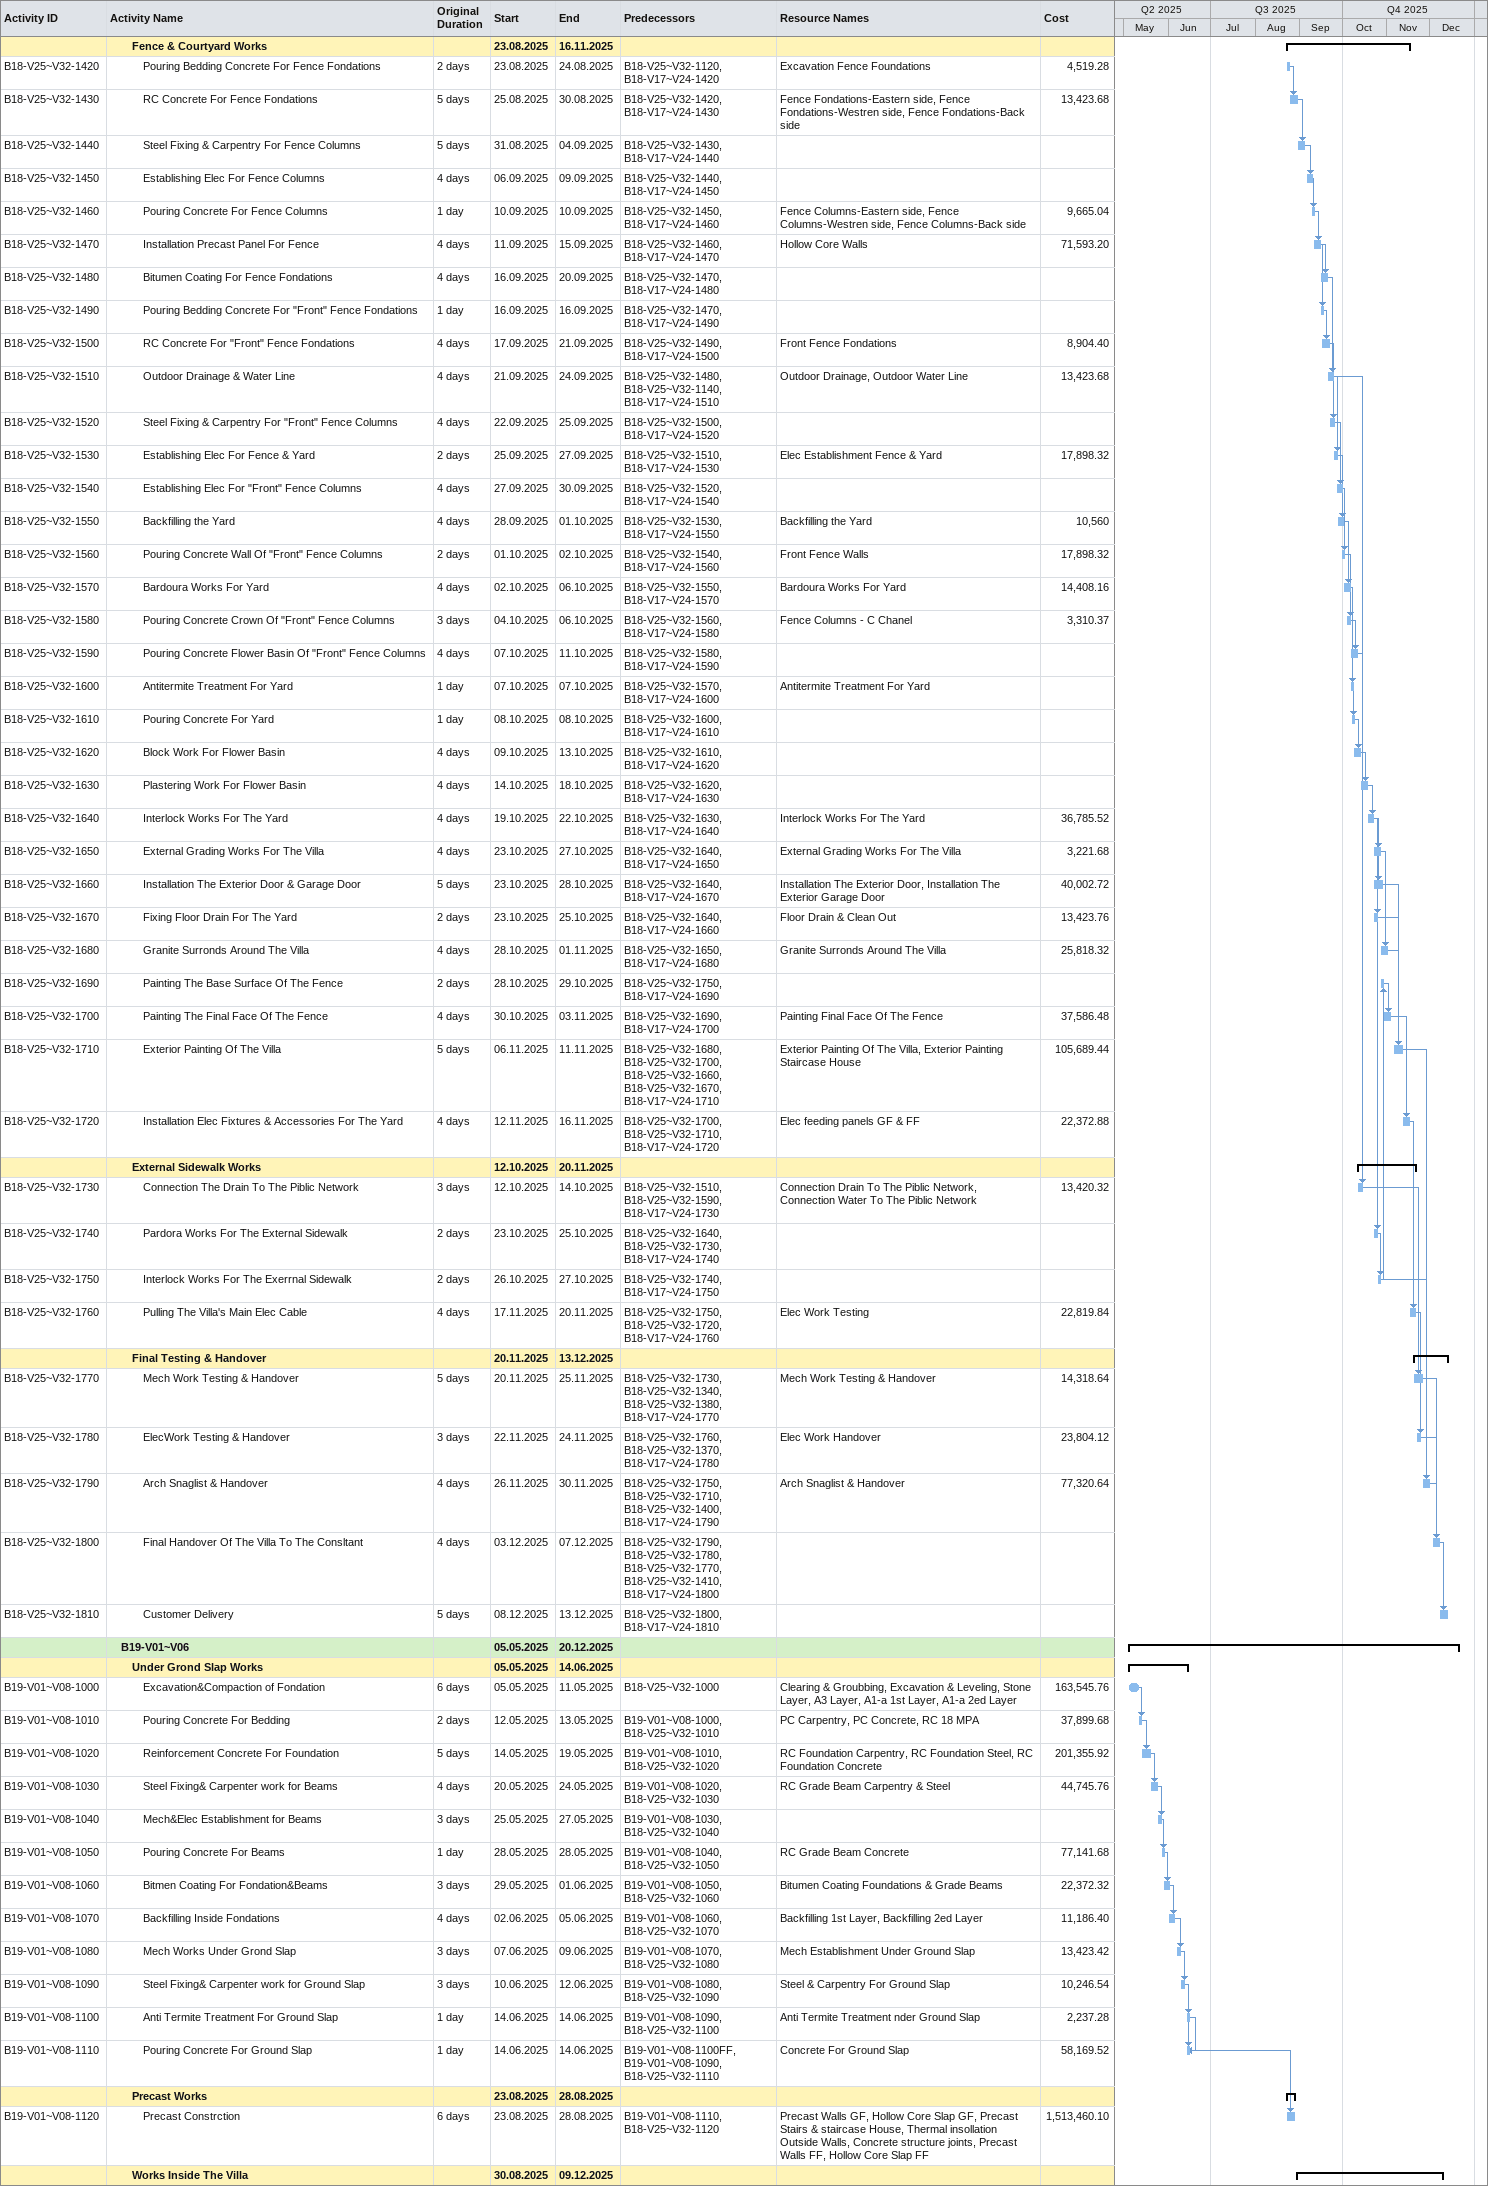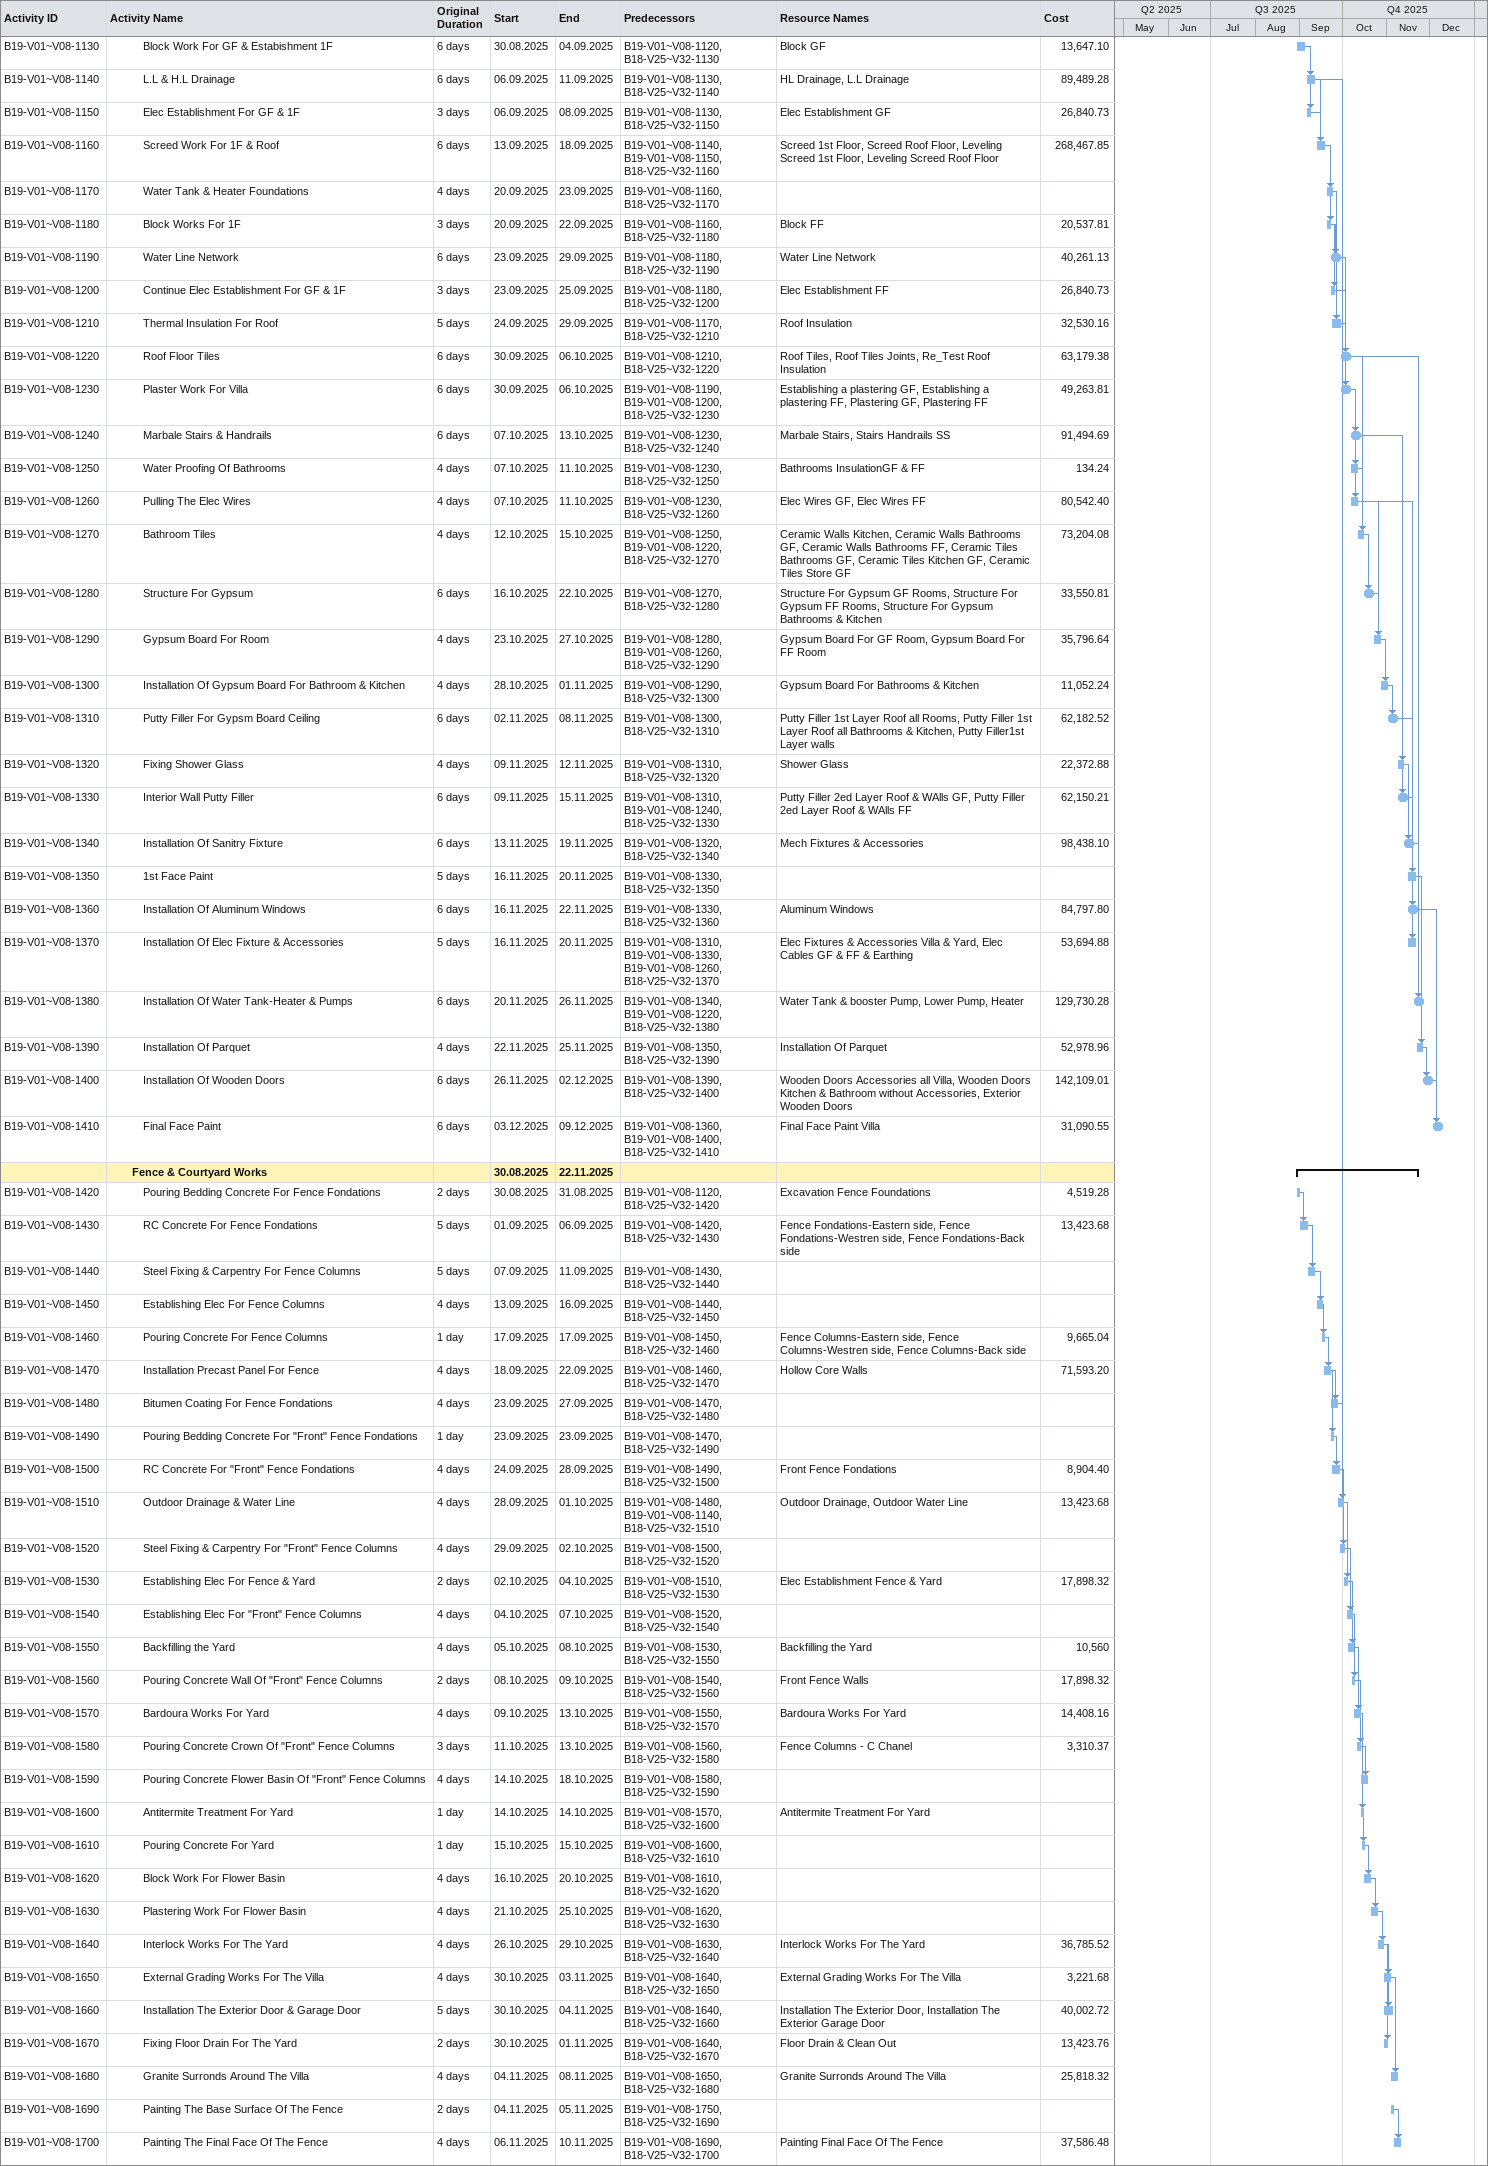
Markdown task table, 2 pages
| ID | Level | Task | Original duration | Start | Finish | Predecessors | Resources | Cost |
|---|---|---|---|---|---|---|---|---|
|  | 3 | **Fence & Courtyard Works** |  | 2025-08-23 | 2025-11-16 |  |  |  |
| B18-V25~V32-1420 | 4 | Pouring Bedding Concrete For Fence Fondations | 2d | 2025-08-23 | 2025-08-24 | B18-V25~V32-1120, B18-V17~V24-1420 | Excavation Fence Foundations | 4519.28 |
| B18-V25~V32-1430 | 4 | RC Concrete For Fence Fondations | 5d | 2025-08-25 | 2025-08-30 | B18-V25~V32-1420, B18-V17~V24-1430 | Fence Fondations-Eastern side, Fence Fondations-Westren side, Fence Fondations-Back side | 13423.68 |
| B18-V25~V32-1440 | 4 | Steel Fixing & Carpentry For Fence Columns | 5d | 2025-08-31 | 2025-09-04 | B18-V25~V32-1430, B18-V17~V24-1440 |  |  |
| B18-V25~V32-1450 | 4 | Establishing Elec For Fence Columns | 4d | 2025-09-06 | 2025-09-09 | B18-V25~V32-1440, B18-V17~V24-1450 |  |  |
| B18-V25~V32-1460 | 4 | Pouring Concrete For Fence Columns | 1d | 2025-09-10 | 2025-09-10 | B18-V25~V32-1450, B18-V17~V24-1460 | Fence Columns-Eastern side, Fence Columns-Westren side, Fence Columns-Back side | 9665.04 |
| B18-V25~V32-1470 | 4 | Installation Precast Panel For Fence | 4d | 2025-09-11 | 2025-09-15 | B18-V25~V32-1460, B18-V17~V24-1470 | Hollow Core Walls | 71593.20 |
| B18-V25~V32-1480 | 4 | Bitumen Coating For Fence Fondations | 4d | 2025-09-16 | 2025-09-20 | B18-V25~V32-1470, B18-V17~V24-1480 |  |  |
| B18-V25~V32-1490 | 4 | Pouring Bedding Concrete For "Front" Fence Fondations | 1d | 2025-09-16 | 2025-09-16 | B18-V25~V32-1470, B18-V17~V24-1490 |  |  |
| B18-V25~V32-1500 | 4 | RC Concrete For "Front" Fence Fondations | 4d | 2025-09-17 | 2025-09-21 | B18-V25~V32-1490, B18-V17~V24-1500 | Front Fence Fondations | 8904.40 |
| B18-V25~V32-1510 | 4 | Outdoor Drainage & Water Line | 4d | 2025-09-21 | 2025-09-24 | B18-V25~V32-1480, B18-V25~V32-1140, B18-V17~V24-1510 | Outdoor Drainage, Outdoor Water Line | 13423.68 |
| B18-V25~V32-1520 | 4 | Steel Fixing & Carpentry For "Front" Fence Columns | 4d | 2025-09-22 | 2025-09-25 | B18-V25~V32-1500, B18-V17~V24-1520 |  |  |
| B18-V25~V32-1530 | 4 | Establishing Elec For Fence & Yard | 2d | 2025-09-25 | 2025-09-27 | B18-V25~V32-1510, B18-V17~V24-1530 | Elec Establishment Fence & Yard | 17898.32 |
| B18-V25~V32-1540 | 4 | Establishing Elec For "Front" Fence Columns | 4d | 2025-09-27 | 2025-09-30 | B18-V25~V32-1520, B18-V17~V24-1540 |  |  |
| B18-V25~V32-1550 | 4 | Backfilling the Yard | 4d | 2025-09-28 | 2025-10-01 | B18-V25~V32-1530, B18-V17~V24-1550 | Backfilling the Yard | 10560 |
| B18-V25~V32-1560 | 4 | Pouring Concrete Wall Of "Front" Fence Columns | 2d | 2025-10-01 | 2025-10-02 | B18-V25~V32-1540, B18-V17~V24-1560 | Front Fence Walls | 17898.32 |
| B18-V25~V32-1570 | 4 | Bardoura Works For Yard | 4d | 2025-10-02 | 2025-10-06 | B18-V25~V32-1550, B18-V17~V24-1570 | Bardoura Works For Yard | 14408.16 |
| B18-V25~V32-1580 | 4 | Pouring Concrete Crown Of "Front" Fence Columns | 3d | 2025-10-04 | 2025-10-06 | B18-V25~V32-1560, B18-V17~V24-1580 | Fence Columns - C Chanel | 3310.37 |
| B18-V25~V32-1590 | 4 | Pouring Concrete Flower Basin Of "Front" Fence Columns | 4d | 2025-10-07 | 2025-10-11 | B18-V25~V32-1580, B18-V17~V24-1590 |  |  |
| B18-V25~V32-1600 | 4 | Antitermite Treatment For Yard | 1d | 2025-10-07 | 2025-10-07 | B18-V25~V32-1570, B18-V17~V24-1600 | Antitermite Treatment For Yard |  |
| B18-V25~V32-1610 | 4 | Pouring Concrete For Yard | 1d | 2025-10-08 | 2025-10-08 | B18-V25~V32-1600, B18-V17~V24-1610 |  |  |
| B18-V25~V32-1620 | 4 | Block Work For Flower Basin | 4d | 2025-10-09 | 2025-10-13 | B18-V25~V32-1610, B18-V17~V24-1620 |  |  |
| B18-V25~V32-1630 | 4 | Plastering Work For Flower Basin | 4d | 2025-10-14 | 2025-10-18 | B18-V25~V32-1620, B18-V17~V24-1630 |  |  |
| B18-V25~V32-1640 | 4 | Interlock Works For The Yard | 4d | 2025-10-19 | 2025-10-22 | B18-V25~V32-1630, B18-V17~V24-1640 | Interlock Works For The Yard | 36785.52 |
| B18-V25~V32-1650 | 4 | External Grading Works For The Villa | 4d | 2025-10-23 | 2025-10-27 | B18-V25~V32-1640, B18-V17~V24-1650 | External Grading Works For The Villa | 3221.68 |
| B18-V25~V32-1660 | 4 | Installation The Exterior Door & Garage Door | 5d | 2025-10-23 | 2025-10-28 | B18-V25~V32-1640, B18-V17~V24-1670 | Installation The Exterior Door, Installation The Exterior Garage Door | 40002.72 |
| B18-V25~V32-1670 | 4 | Fixing Floor Drain For The Yard | 2d | 2025-10-23 | 2025-10-25 | B18-V25~V32-1640, B18-V17~V24-1660 | Floor Drain & Clean Out | 13423.76 |
| B18-V25~V32-1680 | 4 | Granite Surronds Around The Villa | 4d | 2025-10-28 | 2025-11-01 | B18-V25~V32-1650, B18-V17~V24-1680 | Granite Surronds Around The Villa | 25818.32 |
| B18-V25~V32-1690 | 4 | Painting The Base Surface Of The Fence | 2d | 2025-10-28 | 2025-10-29 | B18-V25~V32-1750, B18-V17~V24-1690 |  |  |
| B18-V25~V32-1700 | 4 | Painting The Final Face Of The Fence | 4d | 2025-10-30 | 2025-11-03 | B18-V25~V32-1690, B18-V17~V24-1700 | Painting Final Face Of The Fence | 37586.48 |
| B18-V25~V32-1710 | 4 | Exterior Painting Of The Villa | 5d | 2025-11-06 | 2025-11-11 | B18-V25~V32-1680, B18-V25~V32-1700, B18-V25~V32-1660, B18-V25~V32-1670, B18-V17~V24-1710 | Exterior Painting Of The Villa, Exterior Painting Staircase House | 105689.44 |
| B18-V25~V32-1720 | 4 | Installation Elec Fixtures & Accessories For The Yard | 4d | 2025-11-12 | 2025-11-16 | B18-V25~V32-1700, B18-V25~V32-1710, B18-V17~V24-1720 | Elec feeding panels GF & FF | 22372.88 |
|  | 3 | **External Sidewalk Works** |  | 2025-10-12 | 2025-11-20 |  |  |  |
| B18-V25~V32-1730 | 4 | Connection The Drain To The Piblic Network | 3d | 2025-10-12 | 2025-10-14 | B18-V25~V32-1510, B18-V25~V32-1590, B18-V17~V24-1730 | Connection Drain To The Piblic Network, Connection Water To The Piblic Network | 13420.32 |
| B18-V25~V32-1740 | 4 | Pardora Works For The External Sidewalk | 2d | 2025-10-23 | 2025-10-25 | B18-V25~V32-1640, B18-V25~V32-1730, B18-V17~V24-1740 |  |  |
| B18-V25~V32-1750 | 4 | Interlock Works For The Exerrnal Sidewalk | 2d | 2025-10-26 | 2025-10-27 | B18-V25~V32-1740, B18-V17~V24-1750 |  |  |
| B18-V25~V32-1760 | 4 | Pulling The Villa's Main Elec Cable | 4d | 2025-11-17 | 2025-11-20 | B18-V25~V32-1750, B18-V25~V32-1720, B18-V17~V24-1760 | Elec Work Testing | 22819.84 |
|  | 3 | **Final Testing & Handover** |  | 2025-11-20 | 2025-12-13 |  |  |  |
| B18-V25~V32-1770 | 4 | Mech Work Testing & Handover | 5d | 2025-11-20 | 2025-11-25 | B18-V25~V32-1730, B18-V25~V32-1340, B18-V25~V32-1380, B18-V17~V24-1770 | Mech Work Testing & Handover | 14318.64 |
| B18-V25~V32-1780 | 4 | ElecWork Testing & Handover | 3d | 2025-11-22 | 2025-11-24 | B18-V25~V32-1760, B18-V25~V32-1370, B18-V17~V24-1780 | Elec Work Handover | 23804.12 |
| B18-V25~V32-1790 | 4 | Arch Snaglist & Handover | 4d | 2025-11-26 | 2025-11-30 | B18-V25~V32-1750, B18-V25~V32-1710, B18-V25~V32-1400, B18-V17~V24-1790 | Arch Snaglist & Handover | 77320.64 |
| B18-V25~V32-1800 | 4 | Final Handover Of The Villa To The Consltant | 4d | 2025-12-03 | 2025-12-07 | B18-V25~V32-1790, B18-V25~V32-1780, B18-V25~V32-1770, B18-V25~V32-1410, B18-V17~V24-1800 |  |  |
| B18-V25~V32-1810 | 4 | Customer Delivery | 5d | 2025-12-08 | 2025-12-13 | B18-V25~V32-1800, B18-V17~V24-1810 |  |  |
|  | 2 | **B19-V01~V06** |  | 2025-05-05 | 2025-12-20 |  |  |  |
|  | 3 | **Under Grond Slap Works** |  | 2025-05-05 | 2025-06-14 |  |  |  |
| B19-V01~V08-1000 | 4 | Excavation&Compaction of Fondation | 6d | 2025-05-05 | 2025-05-11 | B18-V25~V32-1000 | Clearing & Groubbing, Excavation & Leveling, Stone Layer, A3 Layer, A1-a 1st Layer, A1-a 2ed Layer | 163545.76 |
| B19-V01~V08-1010 | 4 | Pouring Concrete For Bedding | 2d | 2025-05-12 | 2025-05-13 | B19-V01~V08-1000, B18-V25~V32-1010 | PC Carpentry, PC Concrete, RC 18 MPA | 37899.68 |
| B19-V01~V08-1020 | 4 | Reinforcement Concrete For Foundation | 5d | 2025-05-14 | 2025-05-19 | B19-V01~V08-1010, B18-V25~V32-1020 | RC Foundation Carpentry, RC Foundation Steel, RC Foundation Concrete | 201355.92 |
| B19-V01~V08-1030 | 4 | Steel Fixing& Carpenter work for Beams | 4d | 2025-05-20 | 2025-05-24 | B19-V01~V08-1020, B18-V25~V32-1030 | RC Grade Beam Carpentry & Steel | 44745.76 |
| B19-V01~V08-1040 | 4 | Mech&Elec Establishment for Beams | 3d | 2025-05-25 | 2025-05-27 | B19-V01~V08-1030, B18-V25~V32-1040 |  |  |
| B19-V01~V08-1050 | 4 | Pouring Concrete For Beams | 1d | 2025-05-28 | 2025-05-28 | B19-V01~V08-1040, B18-V25~V32-1050 | RC Grade Beam Concrete | 77141.68 |
| B19-V01~V08-1060 | 4 | Bitmen Coating For Fondation&Beams | 3d | 2025-05-29 | 2025-06-01 | B19-V01~V08-1050, B18-V25~V32-1060 | Bitumen Coating Foundations & Grade Beams | 22372.32 |
| B19-V01~V08-1070 | 4 | Backfilling Inside Fondations | 4d | 2025-06-02 | 2025-06-05 | B19-V01~V08-1060, B18-V25~V32-1070 | Backfilling 1st Layer, Backfilling 2ed Layer | 11186.40 |
| B19-V01~V08-1080 | 4 | Mech Works Under Grond Slap | 3d | 2025-06-07 | 2025-06-09 | B19-V01~V08-1070, B18-V25~V32-1080 | Mech Establishment Under Ground Slap | 13423.42 |
| B19-V01~V08-1090 | 4 | Steel Fixing& Carpenter work for Ground Slap | 3d | 2025-06-10 | 2025-06-12 | B19-V01~V08-1080, B18-V25~V32-1090 | Steel & Carpentry For Ground Slap | 10246.54 |
| B19-V01~V08-1100 | 4 | Anti Termite Treatment For Ground Slap | 1d | 2025-06-14 | 2025-06-14 | B19-V01~V08-1090, B18-V25~V32-1100 | Anti Termite Treatment nder Ground Slap | 2237.28 |
| B19-V01~V08-1110 | 4 | Pouring Concrete For Ground Slap | 1d | 2025-06-14 | 2025-06-14 | B19-V01~V08-1100FF, B19-V01~V08-1090, B18-V25~V32-1110 | Concrete For Ground Slap | 58169.52 |
|  | 3 | **Precast Works** |  | 2025-08-23 | 2025-08-28 |  |  |  |
| B19-V01~V08-1120 | 4 | Precast Constrction | 6d | 2025-08-23 | 2025-08-28 | B19-V01~V08-1110, B18-V25~V32-1120 | Precast Walls GF, Hollow Core Slap GF, Precast Stairs & staircase House, Thermal insollation Outside Walls, Concrete structure joints, Precast Walls FF, Hollow Core Slap FF | 1513460.10 |
|  | 3 | **Works Inside The Villa** |  | 2025-08-30 | 2025-12-09 |  |  |  |
| B19-V01~V08-1130 | 4 | Block Work For GF & Estabishment 1F | 6d | 2025-08-30 | 2025-09-04 | B19-V01~V08-1120, B18-V25~V32-1130 | Block GF | 13647.10 |
| B19-V01~V08-1140 | 4 | L.L & H.L Drainage | 6d | 2025-09-06 | 2025-09-11 | B19-V01~V08-1130, B18-V25~V32-1140 | HL Drainage, L.L Drainage | 89489.28 |
| B19-V01~V08-1150 | 4 | Elec Establishment For GF & 1F | 3d | 2025-09-06 | 2025-09-08 | B19-V01~V08-1130, B18-V25~V32-1150 | Elec Establishment GF | 26840.73 |
| B19-V01~V08-1160 | 4 | Screed Work For 1F & Roof | 6d | 2025-09-13 | 2025-09-18 | B19-V01~V08-1140, B19-V01~V08-1150, B18-V25~V32-1160 | Screed 1st Floor, Screed Roof Floor, Leveling Screed 1st Floor, Leveling Screed Roof Floor | 268467.85 |
| B19-V01~V08-1170 | 4 | Water Tank & Heater Foundations | 4d | 2025-09-20 | 2025-09-23 | B19-V01~V08-1160, B18-V25~V32-1170 |  |  |
| B19-V01~V08-1180 | 4 | Block Works For 1F | 3d | 2025-09-20 | 2025-09-22 | B19-V01~V08-1160, B18-V25~V32-1180 | Block FF | 20537.81 |
| B19-V01~V08-1190 | 4 | Water Line Network | 6d | 2025-09-23 | 2025-09-29 | B19-V01~V08-1180, B18-V25~V32-1190 | Water Line Network | 40261.13 |
| B19-V01~V08-1200 | 4 | Continue Elec Establishment For GF & 1F | 3d | 2025-09-23 | 2025-09-25 | B19-V01~V08-1180, B18-V25~V32-1200 | Elec Establishment FF | 26840.73 |
| B19-V01~V08-1210 | 4 | Thermal Insulation For Roof | 5d | 2025-09-24 | 2025-09-29 | B19-V01~V08-1170, B18-V25~V32-1210 | Roof Insulation | 32530.16 |
| B19-V01~V08-1220 | 4 | Roof Floor Tiles | 6d | 2025-09-30 | 2025-10-06 | B19-V01~V08-1210, B18-V25~V32-1220 | Roof Tiles, Roof Tiles Joints, Re_Test Roof Insulation | 63179.38 |
| B19-V01~V08-1230 | 4 | Plaster Work For Villa | 6d | 2025-09-30 | 2025-10-06 | B19-V01~V08-1190, B19-V01~V08-1200, B18-V25~V32-1230 | Establishing a plastering GF, Establishing a plastering FF, Plastering GF, Plastering FF | 49263.81 |
| B19-V01~V08-1240 | 4 | Marbale Stairs & Handrails | 6d | 2025-10-07 | 2025-10-13 | B19-V01~V08-1230, B18-V25~V32-1240 | Marbale Stairs, Stairs Handrails SS | 91494.69 |
| B19-V01~V08-1250 | 4 | Water Proofing Of Bathrooms | 4d | 2025-10-07 | 2025-10-11 | B19-V01~V08-1230, B18-V25~V32-1250 | Bathrooms InsulationGF & FF | 134.24 |
| B19-V01~V08-1260 | 4 | Pulling The Elec Wires | 4d | 2025-10-07 | 2025-10-11 | B19-V01~V08-1230, B18-V25~V32-1260 | Elec Wires GF, Elec Wires FF | 80542.40 |
| B19-V01~V08-1270 | 4 | Bathroom Tiles | 4d | 2025-10-12 | 2025-10-15 | B19-V01~V08-1250, B19-V01~V08-1220, B18-V25~V32-1270 | Ceramic Walls Kitchen, Ceramic Walls Bathrooms GF, Ceramic Walls Bathrooms FF, Ceramic Tiles Bathrooms GF, Ceramic Tiles Kitchen GF, Ceramic Tiles Store GF | 73204.08 |
| B19-V01~V08-1280 | 4 | Structure For Gypsum | 6d | 2025-10-16 | 2025-10-22 | B19-V01~V08-1270, B18-V25~V32-1280 | Structure For Gypsum GF Rooms, Structure For Gypsum FF Rooms, Structure For Gypsum Bathrooms & Kitchen | 33550.81 |
| B19-V01~V08-1290 | 4 | Gypsum Board For Room | 4d | 2025-10-23 | 2025-10-27 | B19-V01~V08-1280, B19-V01~V08-1260, B18-V25~V32-1290 | Gypsum Board For GF Room, Gypsum Board For FF Room | 35796.64 |
| B19-V01~V08-1300 | 4 | Installation Of Gypsum Board For Bathroom & Kitchen | 4d | 2025-10-28 | 2025-11-01 | B19-V01~V08-1290, B18-V25~V32-1300 | Gypsum Board For Bathrooms & Kitchen | 11052.24 |
| B19-V01~V08-1310 | 4 | Putty Filler For Gypsm Board Ceiling | 6d | 2025-11-02 | 2025-11-08 | B19-V01~V08-1300, B18-V25~V32-1310 | Putty Filler 1st Layer Roof all Rooms, Putty Filler 1st Layer Roof all Bathrooms & Kitchen, Putty Filler1st Layer walls | 62182.52 |
| B19-V01~V08-1320 | 4 | Fixing Shower Glass | 4d | 2025-11-09 | 2025-11-12 | B19-V01~V08-1310, B18-V25~V32-1320 | Shower Glass | 22372.88 |
| B19-V01~V08-1330 | 4 | Interior Wall Putty Filler | 6d | 2025-11-09 | 2025-11-15 | B19-V01~V08-1310, B19-V01~V08-1240, B18-V25~V32-1330 | Putty Filler 2ed Layer Roof & WAlls GF, Putty Filler 2ed Layer Roof & WAlls FF | 62150.21 |
| B19-V01~V08-1340 | 4 | Installation Of Sanitry Fixture | 6d | 2025-11-13 | 2025-11-19 | B19-V01~V08-1320, B18-V25~V32-1340 | Mech Fixtures & Accessories | 98438.10 |
| B19-V01~V08-1350 | 4 | 1st Face Paint | 5d | 2025-11-16 | 2025-11-20 | B19-V01~V08-1330, B18-V25~V32-1350 |  |  |
| B19-V01~V08-1360 | 4 | Installation Of Aluminum Windows | 6d | 2025-11-16 | 2025-11-22 | B19-V01~V08-1330, B18-V25~V32-1360 | Aluminum Windows | 84797.80 |
| B19-V01~V08-1370 | 4 | Installation Of Elec Fixture & Accessories | 5d | 2025-11-16 | 2025-11-20 | B19-V01~V08-1310, B19-V01~V08-1330, B19-V01~V08-1260, B18-V25~V32-1370 | Elec Fixtures & Accessories Villa & Yard, Elec Cables GF & FF & Earthing | 53694.88 |
| B19-V01~V08-1380 | 4 | Installation Of Water Tank-Heater & Pumps | 6d | 2025-11-20 | 2025-11-26 | B19-V01~V08-1340, B19-V01~V08-1220, B18-V25~V32-1380 | Water Tank & booster Pump, Lower Pump, Heater | 129730.28 |
| B19-V01~V08-1390 | 4 | Installation Of Parquet | 4d | 2025-11-22 | 2025-11-25 | B19-V01~V08-1350, B18-V25~V32-1390 | Installation Of Parquet | 52978.96 |
| B19-V01~V08-1400 | 4 | Installation Of Wooden Doors | 6d | 2025-11-26 | 2025-12-02 | B19-V01~V08-1390, B18-V25~V32-1400 | Wooden Doors Accessories all Villa, Wooden Doors Kitchen & Bathroom without Accessories, Exterior Wooden Doors | 142109.01 |
| B19-V01~V08-1410 | 4 | Final Face Paint | 6d | 2025-12-03 | 2025-12-09 | B19-V01~V08-1360, B19-V01~V08-1400, B18-V25~V32-1410 | Final Face Paint Villa | 31090.55 |
|  | 3 | **Fence & Courtyard Works** |  | 2025-08-30 | 2025-11-22 |  |  |  |
| B19-V01~V08-1420 | 4 | Pouring Bedding Concrete For Fence Fondations | 2d | 2025-08-30 | 2025-08-31 | B19-V01~V08-1120, B18-V25~V32-1420 | Excavation Fence Foundations | 4519.28 |
| B19-V01~V08-1430 | 4 | RC Concrete For Fence Fondations | 5d | 2025-09-01 | 2025-09-06 | B19-V01~V08-1420, B18-V25~V32-1430 | Fence Fondations-Eastern side, Fence Fondations-Westren side, Fence Fondations-Back side | 13423.68 |
| B19-V01~V08-1440 | 4 | Steel Fixing & Carpentry For Fence Columns | 5d | 2025-09-07 | 2025-09-11 | B19-V01~V08-1430, B18-V25~V32-1440 |  |  |
| B19-V01~V08-1450 | 4 | Establishing Elec For Fence Columns | 4d | 2025-09-13 | 2025-09-16 | B19-V01~V08-1440, B18-V25~V32-1450 |  |  |
| B19-V01~V08-1460 | 4 | Pouring Concrete For Fence Columns | 1d | 2025-09-17 | 2025-09-17 | B19-V01~V08-1450, B18-V25~V32-1460 | Fence Columns-Eastern side, Fence Columns-Westren side, Fence Columns-Back side | 9665.04 |
| B19-V01~V08-1470 | 4 | Installation Precast Panel For Fence | 4d | 2025-09-18 | 2025-09-22 | B19-V01~V08-1460, B18-V25~V32-1470 | Hollow Core Walls | 71593.20 |
| B19-V01~V08-1480 | 4 | Bitumen Coating For Fence Fondations | 4d | 2025-09-23 | 2025-09-27 | B19-V01~V08-1470, B18-V25~V32-1480 |  |  |
| B19-V01~V08-1490 | 4 | Pouring Bedding Concrete For "Front" Fence Fondations | 1d | 2025-09-23 | 2025-09-23 | B19-V01~V08-1470, B18-V25~V32-1490 |  |  |
| B19-V01~V08-1500 | 4 | RC Concrete For "Front" Fence Fondations | 4d | 2025-09-24 | 2025-09-28 | B19-V01~V08-1490, B18-V25~V32-1500 | Front Fence Fondations | 8904.40 |
| B19-V01~V08-1510 | 4 | Outdoor Drainage & Water Line | 4d | 2025-09-28 | 2025-10-01 | B19-V01~V08-1480, B19-V01~V08-1140, B18-V25~V32-1510 | Outdoor Drainage, Outdoor Water Line | 13423.68 |
| B19-V01~V08-1520 | 4 | Steel Fixing & Carpentry For "Front" Fence Columns | 4d | 2025-09-29 | 2025-10-02 | B19-V01~V08-1500, B18-V25~V32-1520 |  |  |
| B19-V01~V08-1530 | 4 | Establishing Elec For Fence & Yard | 2d | 2025-10-02 | 2025-10-04 | B19-V01~V08-1510, B18-V25~V32-1530 | Elec Establishment Fence & Yard | 17898.32 |
| B19-V01~V08-1540 | 4 | Establishing Elec For "Front" Fence Columns | 4d | 2025-10-04 | 2025-10-07 | B19-V01~V08-1520, B18-V25~V32-1540 |  |  |
| B19-V01~V08-1550 | 4 | Backfilling the Yard | 4d | 2025-10-05 | 2025-10-08 | B19-V01~V08-1530, B18-V25~V32-1550 | Backfilling the Yard | 10560 |
| B19-V01~V08-1560 | 4 | Pouring Concrete Wall Of "Front" Fence Columns | 2d | 2025-10-08 | 2025-10-09 | B19-V01~V08-1540, B18-V25~V32-1560 | Front Fence Walls | 17898.32 |
| B19-V01~V08-1570 | 4 | Bardoura Works For Yard | 4d | 2025-10-09 | 2025-10-13 | B19-V01~V08-1550, B18-V25~V32-1570 | Bardoura Works For Yard | 14408.16 |
| B19-V01~V08-1580 | 4 | Pouring Concrete Crown Of "Front" Fence Columns | 3d | 2025-10-11 | 2025-10-13 | B19-V01~V08-1560, B18-V25~V32-1580 | Fence Columns - C Chanel | 3310.37 |
| B19-V01~V08-1590 | 4 | Pouring Concrete Flower Basin Of "Front" Fence Columns | 4d | 2025-10-14 | 2025-10-18 | B19-V01~V08-1580, B18-V25~V32-1590 |  |  |
| B19-V01~V08-1600 | 4 | Antitermite Treatment For Yard | 1d | 2025-10-14 | 2025-10-14 | B19-V01~V08-1570, B18-V25~V32-1600 | Antitermite Treatment For Yard |  |
| B19-V01~V08-1610 | 4 | Pouring Concrete For Yard | 1d | 2025-10-15 | 2025-10-15 | B19-V01~V08-1600, B18-V25~V32-1610 |  |  |
| B19-V01~V08-1620 | 4 | Block Work For Flower Basin | 4d | 2025-10-16 | 2025-10-20 | B19-V01~V08-1610, B18-V25~V32-1620 |  |  |
| B19-V01~V08-1630 | 4 | Plastering Work For Flower Basin | 4d | 2025-10-21 | 2025-10-25 | B19-V01~V08-1620, B18-V25~V32-1630 |  |  |
| B19-V01~V08-1640 | 4 | Interlock Works For The Yard | 4d | 2025-10-26 | 2025-10-29 | B19-V01~V08-1630, B18-V25~V32-1640 | Interlock Works For The Yard | 36785.52 |
| B19-V01~V08-1650 | 4 | External Grading Works For The Villa | 4d | 2025-10-30 | 2025-11-03 | B19-V01~V08-1640, B18-V25~V32-1650 | External Grading Works For The Villa | 3221.68 |
| B19-V01~V08-1660 | 4 | Installation The Exterior Door & Garage Door | 5d | 2025-10-30 | 2025-11-04 | B19-V01~V08-1640, B18-V25~V32-1660 | Installation The Exterior Door, Installation The Exterior Garage Door | 40002.72 |
| B19-V01~V08-1670 | 4 | Fixing Floor Drain For The Yard | 2d | 2025-10-30 | 2025-11-01 | B19-V01~V08-1640, B18-V25~V32-1670 | Floor Drain & Clean Out | 13423.76 |
| B19-V01~V08-1680 | 4 | Granite Surronds Around The Villa | 4d | 2025-11-04 | 2025-11-08 | B19-V01~V08-1650, B18-V25~V32-1680 | Granite Surronds Around The Villa | 25818.32 |
| B19-V01~V08-1690 | 4 | Painting The Base Surface Of The Fence | 2d | 2025-11-04 | 2025-11-05 | B19-V01~V08-1750, B18-V25~V32-1690 |  |  |
| B19-V01~V08-1700 | 4 | Painting The Final Face Of The Fence | 4d | 2025-11-06 | 2025-11-10 | B19-V01~V08-1690, B18-V25~V32-1700 | Painting Final Face Of The Fence | 37586.48 |
